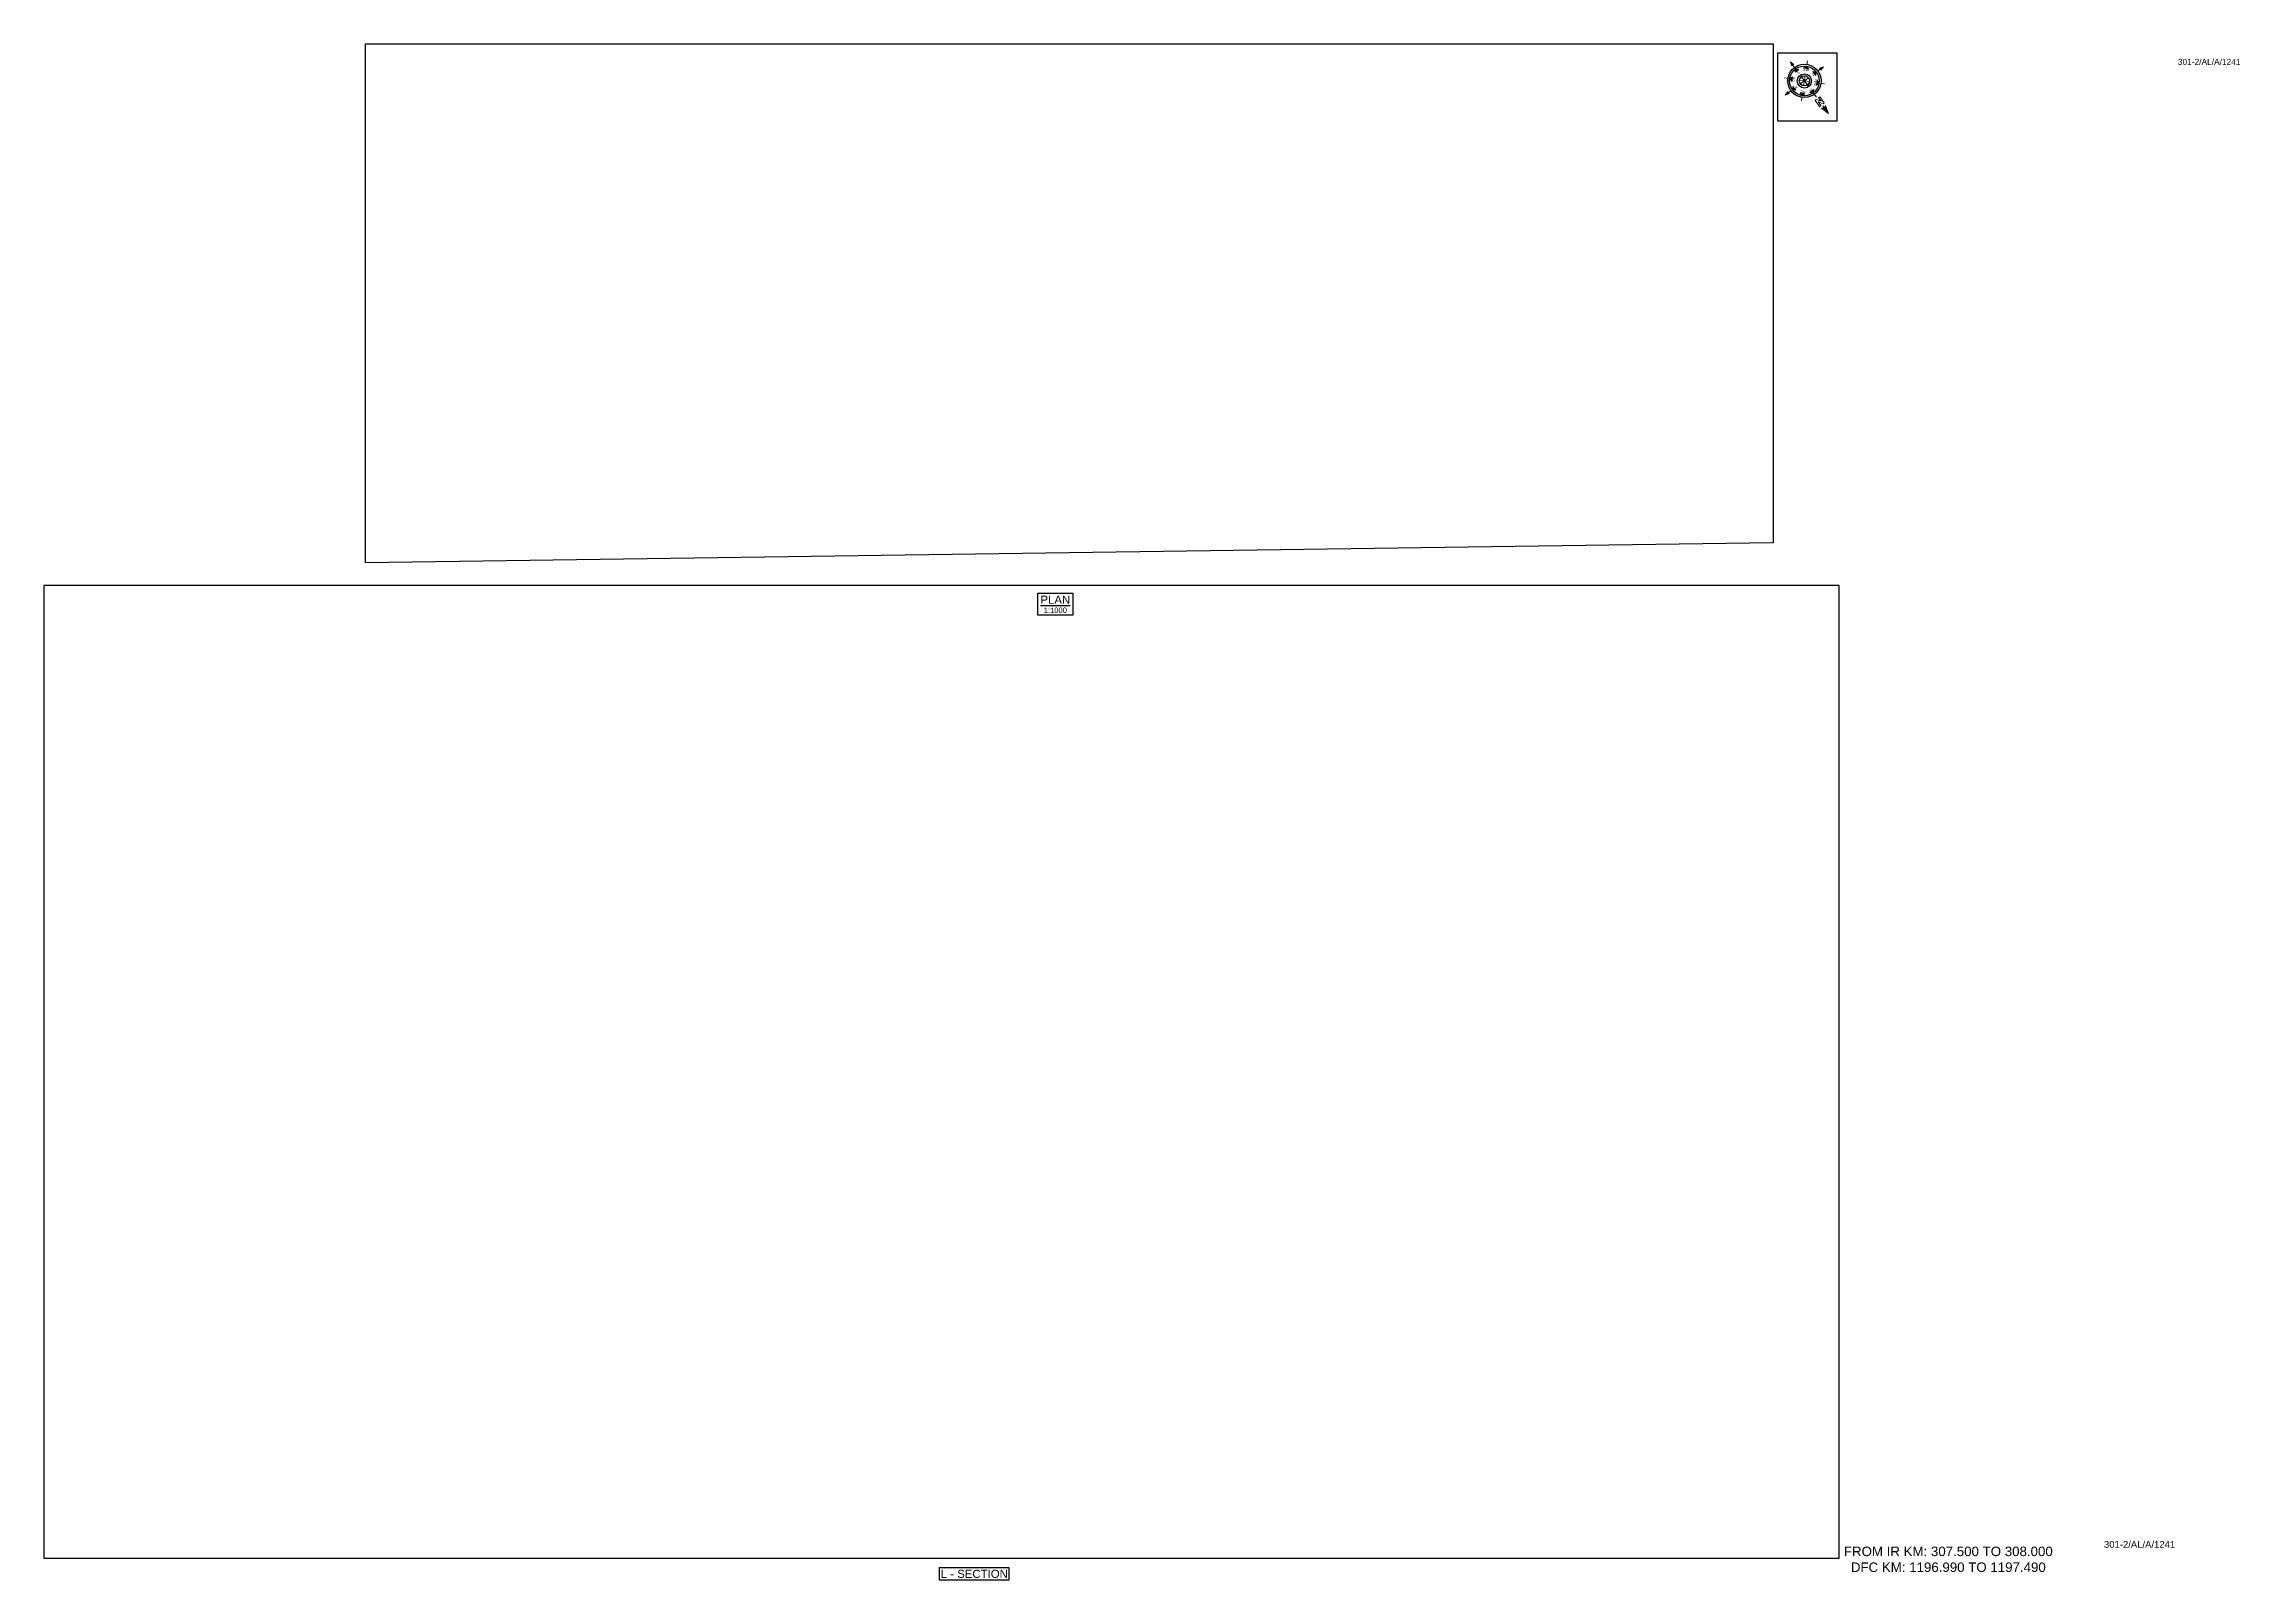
# Paper-space layout '1241' of a CAD drawing. Header units: metres. Extents: x 16 to 824, y 17 to 582.
import ezdxf
from ezdxf.enums import TextEntityAlignment as Align

# ---------------------------------------------------------------- set-up
doc = ezdxf.new("R2010")
doc.units = ezdxf.units.M
doc.header["$MEASUREMENT"] = 0
doc.layers.get('Defpoints').update_dxf_attribs({"color": 5})
doc.layers.add('title', color=7, linetype='Continuous')
doc.styles.get("Standard").update_dxf_attribs({"font": 'arial.ttf'})
doc.styles.add('Style-Arial', font='arial.ttf')

# ---------------------------------------------------------------- blocks, each defined once
blk = doc.blocks.new('N')
for points in [[(0, 8.41), (-0.49, 6.68), (0, 6.93)], [(0.49, 6.68), (0, 6.93), (0, 8.41)], [(-4.93, 0), (-4.07, 0.25), (-4.19, 0)], [(-4.07, -0.25), (-4.19, 0), (-4.93, 0)], [(-3.08, 0), (-2.59, 0.49), (-2.59, -0.49)], [(-2.18, 2.18), (-1.48, 2.18), (-2.18, 1.48)], [(0, 3.08), (0.49, 2.59), (-0.49, 2.59)], [(2.18, 2.18), (2.18, 1.48), (1.48, 2.18)], [(3.08, 0), (2.59, -0.49), (2.59, 0.49)], [(4.07, 0.25), (4.19, 0), (4.93, 0)], [(4.93, 0), (4.07, -0.25), (4.19, 0)], [(-2.18, -2.18), (-2.18, -1.48), (-1.48, -2.18)], [(0, -3.08), (-0.49, -2.59), (0.49, -2.59)], [(0, -4.93), (-0.25, -4.07), (0, -4.19)], [(0.25, -4.07), (0, -4.19), (0, -4.93)], [(2.18, -2.18), (1.48, -2.18), (2.18, -1.48)]]:
    blk.add_hatch(color=7).paths.add_polyline_path(points, flags=0)
h = blk.add_hatch(color=7)
h.paths.add_polyline_path([(0, -3.08), (0, -3.46, 1), (0, 3.46), (0, 3.08, -1)])
h.paths.add_polyline_path([(0, 1.05), (0, 1.48, 1), (0, -1.48), (0, -1.05, -1)])
at = {"color": 7, "linetype": 'ByBlock', "lineweight": 13}
for p, q in [((-0.61, 4.57), (-0.61, 6.12)), ((-0.61, 6.12), (-0.3, 6.12)), ((-0.3, 6.12), (0.32, 5.19)), ((0.32, 4.57), (-0.3, 5.5)), ((-0.3, 5.5), (-0.3, 4.57)), ((0.32, 5.19), (0.32, 6.12)), ((0.32, 6.12), (0.64, 6.12)), ((0.64, 6.12), (0.64, 4.57))]:
    blk.add_line(p, q, dxfattribs=at)
at = {"color": 7, "lineweight": 13}
for p, q in [((0, 6.41), (0, 7.28)), ((-3.46, 0), (-4.19, 0)), ((-2.45, 2.45), (-2.97, 2.97)), ((1.05, 0), (-1.05, 0)), ((-1.05, 0), (1.05, 0)), ((-0.74, 0.74), (0.74, -0.74)), ((0.74, 0.74), (-0.74, -0.74)), ((0.74, -0.74), (-0.74, 0.74)), ((-0.74, -0.74), (0.74, 0.74)), ((0, 3.46), (0, 4.19)), ((0, 3.46), (0, 3.08)), ((0, 1.05), (0, 1.48)), ((0, 1.05), (0, -1.05)), ((0, -1.05), (0, 1.05)), ((2.45, 2.45), (2.97, 2.97)), ((3.46, 0), (4.19, 0)), ((-2.45, -2.45), (-2.97, -2.97)), ((0, -1.05), (0, -1.48)), ((0, -3.46), (0, -3.08)), ((0, -3.46), (0, -4.19)), ((2.45, -2.45), (2.97, -2.97))]:
    blk.add_line(p, q, dxfattribs=at)
at = {"color": 7, "linetype": 'ByBlock', "lineweight": 13}
for points in [[(-0.3, 4.57), (-0.61, 4.57)], [(0.32, 4.57), (0.64, 4.57)]]:
    blk.add_lwpolyline(points, dxfattribs=at)
at = {"color": 7, "lineweight": 13}
for points in [[(0, 8.41), (-0.49, 6.68), (0, 6.93), (0, 6.93)], [(0.49, 6.68), (0, 6.93), (0, 8.41), (0, 8.41)], [(-4.93, 0), (-4.07, 0.25), (-4.19, 0), (-4.19, 0)], [(-4.07, -0.25), (-4.19, 0), (-4.93, 0), (-4.93, 0)], [(-3.08, 0), (-2.59, 0.49), (-2.59, -0.49), (-2.59, -0.49)], [(-2.18, 2.18), (-1.48, 2.18), (-2.18, 1.48), (-2.18, 1.48)], [(0, 3.08), (0.49, 2.59), (-0.49, 2.59), (-0.49, 2.59)], [(2.18, 2.18), (2.18, 1.48), (1.48, 2.18), (1.48, 2.18)], [(3.08, 0), (2.59, -0.49), (2.59, 0.49), (2.59, 0.49)], [(4.07, 0.25), (4.19, 0), (4.93, 0), (4.93, 0)], [(4.93, 0), (4.07, -0.25), (4.19, 0), (4.19, 0)], [(-2.18, -2.18), (-2.18, -1.48), (-1.48, -2.18), (-1.48, -2.18)], [(0, -3.08), (-0.49, -2.59), (0.49, -2.59), (0.49, -2.59)], [(0, -4.93), (-0.25, -4.07), (0, -4.19), (0, -4.19)], [(0.25, -4.07), (0, -4.19), (0, -4.93), (0, -4.93)], [(2.18, -2.18), (1.48, -2.18), (2.18, -1.48), (2.18, -1.48)]]:
    blk.add_lwpolyline(points, close=True, dxfattribs=at)
at = {"color": 7}
for radius in [3.46, 3.08, 1.48, 1.05]:
    blk.add_circle((0, 0), radius, dxfattribs=at)
for s, rotation, p in [('W', 90, (-2.1, 0)), ('NW', 45, (-1.48, 1.48)), ('NE', 315, (1.48, 1.48)), ('E', 270, (1.97, 0)), ('SW', 135, (-1.48, -1.48)), ('SE', 225, (1.48, -1.48))]:
    blk.add_text(s, height=0.6, rotation=rotation, dxfattribs=at).set_placement(p, align=Align.CENTER)
for s, p in [('N', (0, 2.1)), ('S', (0, -2.47))]:
    blk.add_text(s, height=0.6, dxfattribs=at).set_placement(p, align=Align.CENTER)

psp = doc.layouts.new('1241')

# ---------------------------------------------------------------- linework, layer by layer
psp.add_lwpolyline([(345.48, 16.87), (345.48, 21.48), (371.01, 21.48), (371.01, 16.87)], close=True)
at = {"layer": 'Defpoints'}
psp.add_lwpolyline([(15.73, 25), (676.71, 25), (676.73, 383.09), (15.73, 383.09)], close=True, dxfattribs=at)
at = {"layer": 'title', "color": 7, "linetype": 'Continuous', "lineweight": -3}
psp.add_lwpolyline([(381.71, 380.26), (394.59, 380.26), (394.59, 372.11), (381.71, 372.11)], close=True, dxfattribs=at)

# ---------------------------------------------------------------- texts
at = {"style": 'Style-Arial'}
for height, p in [(2.2, (801.38, 574.76)), (2.5, (774.19, 28.76))]:
    psp.add_text('301-2/AL/A/1241', height=height, dxfattribs=at).set_placement(p)
at = {"insert": (674.74, 29.19), "char_height": 3.5, "attachment_point": 1, "style": 'Style-Arial'}
psp.add_mtext_dynamic_manual_height_columns('\\pxqc;FROM IR KM: 307.500 TO 308.000 {\\C1;DFC KM: 1196.990 TO 1197.490 }', width=84.2726, gutter_width=17.5, heights=[0], dxfattribs=at)
at = {"layer": 'title', "color": 7, "linetype": 'Continuous', "lineweight": -3, "style": 'Style-Arial'}
for s, height, p in [('%%UPLAN', 3, (388.1, 377.82)), ('1:1000', 2, (388.1, 373.96))]:
    psp.add_text(s, height=height, dxfattribs=at).set_placement(p, align=Align.MIDDLE)
at = {"layer": 'title', "style": 'Style-Arial'}
psp.add_text('L - SECTION', height=3, rotation=0.00006, dxfattribs=at).set_placement((358.27, 19.17), align=Align.MIDDLE_CENTER)

# ---------------------------------------------------------------- viewports
at = {"layer": 'Defpoints'}
vp = psp.add_viewport(center=(346.23, 204.04), size=(661, 358.09), view_center_point=(19205.01, -12058.56), view_height=358.09, status=3, dxfattribs=at)
vp.dxf.flags = 0x10000  # cut along an outline
vp.dxf.clipping_boundary_handle = psp.add_lwpolyline([(15.73, 25), (676.71, 25), (676.73, 383.09), (15.73, 383.09)], format="xyb", close=True, dxfattribs={"invisible": 1}).dxf.handle

# ---------------------------------------------------------------- wipeouts: each hides what was drawn before it
psp.add_wipeout([(653.96, 579), (676, 579), (676, 554.19), (653.96, 554.19)])

# ---------------------------------------------------------------- next in the draw order: linework, layer by layer
psp.add_lwpolyline([(676, 579), (653.96, 579), (653.96, 554.19), (676, 554.19)], close=True)
psp.add_lwpolyline([(134.13, 582.47), (652.41, 582.47), (652.41, 398.82), (134.13, 391.45)], close=True, dxfattribs=at)

# ---------------------------------------------------------------- next in the draw order: block references
at = {"xscale": 1.771541522973351, "yscale": 1.771541522973351, "zscale": 1.771541522973351, "rotation": 216.5675582561224}
psp.add_blockref('N', (663.88, 568.84), dxfattribs=at)

# ---------------------------------------------------------------- next in the draw order: viewports
at = {"layer": 'Defpoints', "view_twist_angle": 216.56755826}
vp = psp.add_viewport(center=(393.27, 486.96), size=(518.28, 191.0105), view_center_point=(1503462.93, -3098662.17), view_height=191.0105, dxfattribs=at)
vp.dxf.flags = 0x10000  # cut along an outline
vp.dxf.clipping_boundary_handle = psp.add_lwpolyline([(134.13, 582.47), (652.41, 582.47), (652.41, 398.82), (134.13, 391.45)], format="xyb", close=True, dxfattribs={"invisible": 1}).dxf.handle

doc.saveas('drawing.dxf')
